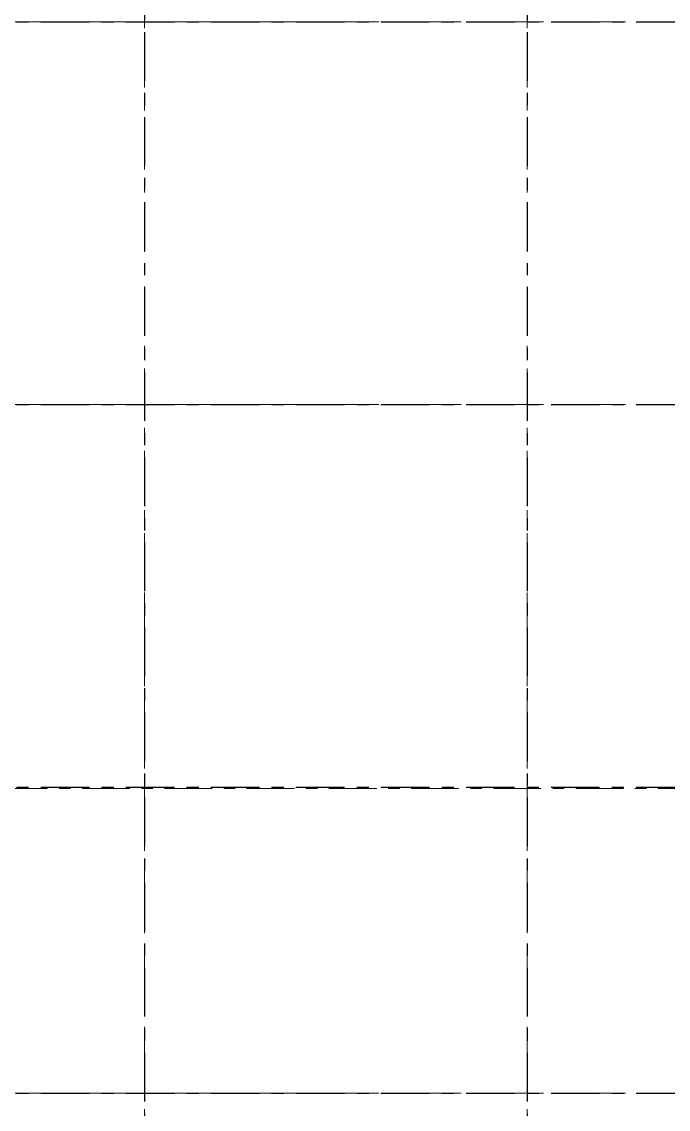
# Model space of a CAD drawing. Header units: millimetres. Extents: x -4000 to 187956, y -58990 to 162485.
# Drawn here: x 29793 to 46689, y 73033 to 101450 of the extents above; entities that cross this region are included whole.
import ezdxf

# ---------------------------------------------------------------- set-up
doc = ezdxf.new("R2010")
doc.units = ezdxf.units.MM
doc.linetypes.add('Grid Line', pattern=[2222.5, 1270, -317.5, 317.5, -317.5])
doc.linetypes.add('Grid Line 12_5mm', pattern=[2150, 1250, -300, 300, -300])
doc.layers.add('S-GRID', color=1, linetype='Continuous', lineweight=30)

# ---------------------------------------------------------------- blocks, each defined once
blk = doc.blocks.new('CMF2_NHAXUONG_A_rvt-1-0_000')
at = {"layer": 'S-GRID', "linetype": 'Grid Line 12_5mm', "lineweight": 9}
for p, q in [((33000, 161185), (33000, -16487)), ((43000, 161185), (43000, -16487)), ((-824, 101450), (183641, 101450)), ((-824, 91450), (183641, 91450)), ((-880, 81411), (183585, 81411)), ((-824, 73450), (183641, 73450))]:
    blk.add_line(p, q, dxfattribs=at)

msp = doc.modelspace()

# ---------------------------------------------------------------- block references
at = {"lineweight": 5}
msp.add_blockref('CMF2_NHAXUONG_A_rvt-1-0_000', (0, 0), dxfattribs=at)

# ---------------------------------------------------------------- next in the draw order: linework, layer by layer
at = {"layer": 'S-GRID', "linetype": 'Grid Line'}
for p, q in [((33000, 161185), (33000, -16487)), ((43000, 161185), (43000, -16487)), ((-824, 101450), (183641, 101450)), ((-824, 91450), (183641, 91450)), ((-824, 81450), (183641, 81450)), ((-824, 73450), (183641, 73450))]:
    msp.add_line(p, q, dxfattribs=at)

doc.saveas('drawing.dxf')
